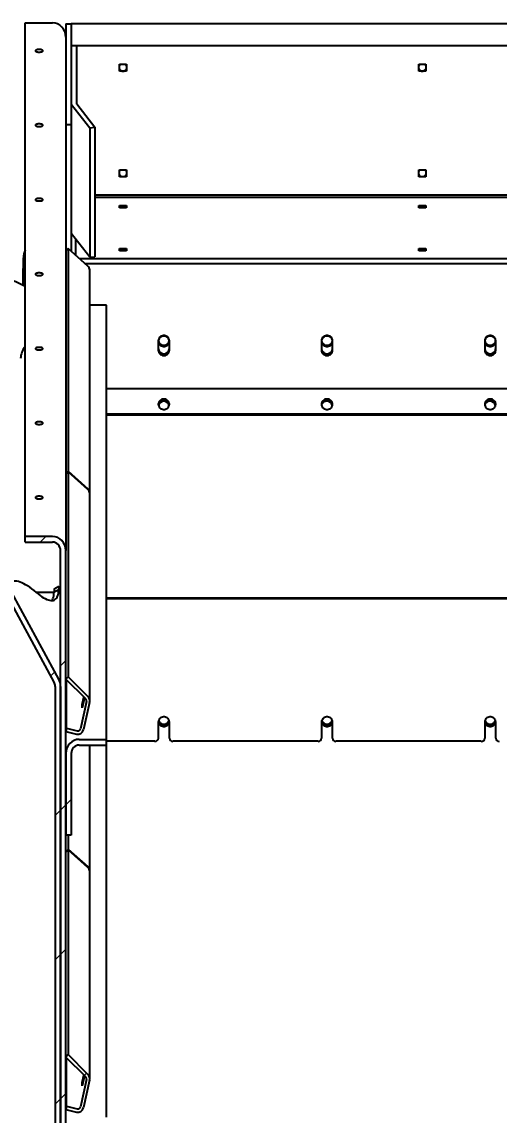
# Model space of a CAD drawing. Header units: millimetres. Extents: x 0 to 55611, y 0 to 32827.
# Drawn here: x 14167 to 15059, y 15454 to 17495 of the extents above; entities that cross this region are included whole.
import ezdxf

# ---------------------------------------------------------------- set-up
doc = ezdxf.new("R2010")
doc.units = ezdxf.units.MM
doc.header["$LTSCALE"] = 10
doc.header["$PDSIZE"] = -1
doc.linetypes.add('SLD-Continua', pattern=[0])
doc.layers.add('EQUIPO', color=30, linetype='SLD-Continua')
doc.styles.add('1', font='romans.shx', dxfattribs={"height": 125})
doc.dimstyles.new('50', dxfattribs={"dimscale": 0, "dimtxt": 125, "dimasz": 125, "dimexe": 125, "dimexo": 125, "dimgap": 50, "dimtad": 1, "dimdec": 0, "dimlfac": 49.861111, "dimzin": 1, "dimtxsty": '1', "dimcen": 2.5, "dimclrd": 1, "dimclre": 1, "dimadec": 0, "dimazin": 0, "dimtfac": 1, "dimtdec": 0, "dimtmove": 0, "dimatfit": 3, "dimfxl": 1, "dimtzin": 1, "dimarcsym": 0})
pattern_1 = [(45, (-10791.88, -12779.92), (-134.7038, 134.7038), [])]

# ---------------------------------------------------------------- blocks, each defined once
blk = doc.blocks.new('_D_8')
at = {"color": 1, "lineweight": -2, "transparency": 16777216}
for p, q in [((12949.5, 16045.1), (12949.5, 19116.4)), ((17433.9, 16045.1), (17433.9, 19116.4)), ((13074.5, 18991.4), (17308.9, 18991.4))]:
    blk.add_line(p, q, dxfattribs=at)
at = {"color": 1, "transparency": 16777216}
for points in [[(13074.5, 19012.3), (13074.5, 18970.6), (12949.5, 18991.4)], [(17308.9, 19012.3), (17308.9, 18970.6), (17433.9, 18991.4)]]:
    blk.add_solid(points, dxfattribs=at)
at = {"layer": 'Defpoints', "color": 0, "transparency": 16777216}
for p in [(17433.9, 18991.4), (12949.5, 15920.1), (17433.9, 15920.1)]:
    blk.add_point(p, dxfattribs=at)
at = {"color": 0, "transparency": 16777216, "insert": (15191.7, 19166.4), "char_height": 125, "attachment_point": 2, "style": '1'}
blk.add_mtext('4484', dxfattribs=at)
blk = doc.blocks.new('_D_10')
at = {"color": 1, "lineweight": -2, "transparency": 16777216}
for p, q in [((12949.5, 16045.1), (12949.5, 18616.4)), ((15191.7, 17130.5), (15191.7, 18616.4)), ((15066.7, 18491.4), (13074.5, 18491.4))]:
    blk.add_line(p, q, dxfattribs=at)
at = {"color": 1, "transparency": 16777216}
for points in [[(13074.5, 18512.3), (13074.5, 18470.6), (12949.5, 18491.4)], [(15066.7, 18512.3), (15066.7, 18470.6), (15191.7, 18491.4)]]:
    blk.add_solid(points, dxfattribs=at)
at = {"layer": 'Defpoints', "color": 0, "transparency": 16777216}
for p in [(12949.5, 18491.4), (15191.7, 17005.5), (12949.5, 15920.1)]:
    blk.add_point(p, dxfattribs=at)
at = {"color": 0, "transparency": 16777216, "insert": (14070.6, 18666.4), "char_height": 125, "attachment_point": 2, "style": '1'}
blk.add_mtext('2242', dxfattribs=at)

msp = doc.modelspace()

# ---------------------------------------------------------------- hatches: boundary and pattern name
at = {"linetype": 'SLD-Continua', "lineweight": 18}
h = msp.add_hatch(dxfattribs=at)
h.set_pattern_fill('ANSI31', scale=60, style=0)
h.set_pattern_definition(pattern_1)
edge = h.paths.add_edge_path(flags=0)
edge.add_ellipse((14604.9, 16151.5), major_axis=(-2467.1, -1338.5), ratio=0.17101, start_angle=275.4894, end_angle=275.6976)
edge.add_line((14132.2, 16438.5), (14227.6, 16262.6))
edge.add_ellipse((14214.6, 16254.6), major_axis=(0, 16), ratio=0.939693, start_angle=270, end_angle=300, ccw=False)
edge.add_line((14229.6, 16254.6), (14229.6, 15184.5))
edge.add_line((14229.6, 15184.5), (14239.6, 15184.5))
edge.add_line((14239.6, 15184.5), (14239.6, 16254.6))
edge.add_ellipse((14214.6, 16254.6), major_axis=(0, 26.6), ratio=0.939693, start_angle=270, end_angle=300)
edge.add_line((14236.3, 16267.9), (14141, 16443.5))
h = msp.add_hatch(dxfattribs=at)
h.set_pattern_fill('ANSI31', scale=60, style=0)
h.set_pattern_definition(pattern_1)
edge = h.paths.add_edge_path(flags=0)
edge.add_line((14173.6, 16534.5), (14173.6, 16523.8))
edge.add_line((14173.6, 16523.8), (14224.6, 16523.8))
edge.add_ellipse((14224.6, 16507.9), major_axis=(0, -16), ratio=0.939693, start_angle=90, end_angle=180, ccw=False)
edge.add_line((14239.6, 16507.9), (14239.6, 15248.7))
edge.add_line((14239.6, 15248.7), (14249.6, 15248.7))
edge.add_line((14249.6, 15248.7), (14249.6, 16507.9))
edge.add_ellipse((14224.6, 16507.9), major_axis=(0, 26.6), ratio=0.939693, start_angle=270, end_angle=360)
edge.add_line((14224.6, 16534.5), (14173.6, 16534.5))
h = msp.add_hatch(dxfattribs=at)
h.set_pattern_fill('ANSI31', scale=60, style=0)
h.set_pattern_definition(pattern_1)
edge = h.paths.add_edge_path(flags=0)
edge.add_line((14274.6, 16145), (14325.6, 16145))
edge.add_line((14325.6, 16145), (14325.6, 16155.6))
edge.add_line((14325.6, 16155.6), (14274.6, 16155.6))
edge.add_ellipse((14274.6, 16129), major_axis=(0, -26.6), ratio=0.939693, start_angle=180, end_angle=270)
edge.add_line((14249.6, 16129), (14249.6, 15976.8))
edge.add_line((14249.6, 15976.8), (14259.6, 15976.8))
edge.add_line((14259.6, 15976.8), (14259.6, 16129))
edge.add_ellipse((14274.6, 16129), major_axis=(0, 16), ratio=0.939693, start_angle=0, end_angle=90, ccw=False)
h = msp.add_hatch(dxfattribs=at)
h.set_pattern_fill('ANSI31', scale=60, style=0)
h.set_pattern_definition(pattern_1)
edge = h.paths.add_edge_path(flags=0)
edge.add_line((14282.6, 15468.3), (14293.8, 15519.2))
edge.add_ellipse((14283.3, 15521.8), major_axis=(0, 11.5), ratio=0.939693, start_angle=256.8, end_angle=316.8)
edge.add_line((14290.7, 15530.1), (14253.7, 15567.1))
edge.add_line((14253.7, 15567.1), (14249.6, 15562.4))
edge.add_line((14249.6, 15562.4), (14286.6, 15525.5))
edge.add_ellipse((14283.3, 15521.8), major_axis=(0, 5.07), ratio=0.939693, start_angle=256.8, end_angle=316.8, ccw=False)
edge.add_line((14288, 15520.6), (14276.7, 15469.7))
edge.add_ellipse((14272.1, 15470.9), major_axis=(0, -5.07), ratio=0.939693, start_angle=-13.2, end_angle=76.8, ccw=False)
edge.add_line((14271, 15465.9), (14250.9, 15471))
edge.add_line((14250.9, 15471), (14249.6, 15464.7))
edge.add_line((14249.6, 15464.7), (14269.6, 15459.7))
edge.add_ellipse((14272.1, 15470.9), major_axis=(0, -11.5), ratio=0.939693, start_angle=346.8, end_angle=436.8)

# ---------------------------------------------------------------- linework, layer by layer
at = {"layer": 'EQUIPO', "linetype": 'SLD-Continua', "lineweight": 25}
for p, q in [((14173.6, 16534.5), (14173.6, 17493.1)), ((14173.6, 17493.1), (14224.6, 17493.1)), ((14249.6, 17491.5), (14259.6, 17491.5)), ((14249.6, 17491.5), (14249.6, 17303.6)), ((14259.6, 17491.5), (14259.6, 17303.6)), ((16129.6, 17491.4), (14259.6, 17491.4)), ((14259.6, 17491.4), (14259.6, 17465.9)), ((14269.6, 17450.3), (14259.6, 17450.3)), ((14268.1, 17450.6), (16121.1, 17450.6)), ((14268.1, 17450.3), (14268.1, 17450.6)), ((14269.6, 17450.3), (14269.6, 17342.2)), ((14349.9, 17415.8), (14362.9, 17415.8)), ((14349.9, 17402.8), (14349.9, 17415.8)), ((14362.9, 17415.8), (14362.9, 17402.8)), ((14908.7, 17415.8), (14921.7, 17415.8)), ((14908.7, 17402.8), (14908.7, 17415.8)), ((14921.7, 17415.8), (14921.7, 17402.8)), ((14362.9, 17402.8), (14349.9, 17402.8)), ((14921.7, 17402.8), (14908.7, 17402.8)), ((14260.1, 17340.9), (14294.2, 17297.3)), ((14269.8, 17341.8), (14303.9, 17298.2)), ((14249.6, 17303.6), (14259.6, 17303.6)), ((14249.6, 17303.6), (14249.6, 17280.1)), ((14259.6, 17303.6), (14259.6, 17066.7)), ((14294.2, 17297.3), (14303.9, 17298.2)), ((14294.2, 17297.3), (14294.2, 17055.7)), ((14303.9, 17298.2), (14303.9, 17056.5)), ((14249.6, 17280.1), (14249.6, 16507.9)), ((14349.9, 17218.9), (14362.9, 17218.9)), ((14349.9, 17205.9), (14349.9, 17218.9)), ((14362.9, 17205.9), (14349.9, 17205.9)), ((14362.9, 17218.9), (14362.9, 17205.9)), ((14908.7, 17218.9), (14921.7, 17218.9)), ((14908.7, 17205.9), (14908.7, 17218.9)), ((14921.7, 17205.9), (14908.7, 17205.9)), ((14921.7, 17218.9), (14921.7, 17205.9)), ((16085.3, 17171.2), (14303.9, 17171.2)), ((14303.9, 17167.5), (16085.3, 17167.5)), ((14349.9, 17152.4), (14362.9, 17152.4)), ((14349.9, 17147.9), (14349.9, 17152.4)), ((14362.9, 17147.9), (14349.9, 17147.9)), ((14362.9, 17152.4), (14362.9, 17147.9)), ((14908.7, 17152.4), (14921.7, 17152.4)), ((14908.7, 17147.9), (14908.7, 17152.4)), ((14921.7, 17147.9), (14908.7, 17147.9)), ((14921.7, 17152.4), (14921.7, 17147.9)), ((14294.2, 17055.7), (14260.1, 17099.2)), ((14268.1, 17059.1), (14268.1, 17089)), ((14253.7, 17071.9), (14249.6, 17067.8)), ((14253.7, 17071.9), (14253.7, 16656)), ((14290.7, 17039.2), (14253.7, 17071.9)), ((14349.9, 17072), (14362.9, 17072)), ((14349.9, 17067.6), (14349.9, 17072)), ((14362.9, 17067.6), (14349.9, 17067.6)), ((14362.9, 17072), (14362.9, 17067.6)), ((14908.7, 17072), (14921.7, 17072)), ((14908.7, 17067.6), (14908.7, 17072)), ((14921.7, 17067.6), (14908.7, 17067.6)), ((14921.7, 17072), (14921.7, 17067.6)), ((16113.5, 17052.4), (14275.7, 17052.4)), ((16102.8, 17043), (14286.4, 17043)), ((14294.2, 17055.7), (14303.9, 17056.5)), ((14294.1, 16616), (14294.1, 17031.9)), ((14325.6, 16965.9), (14294.1, 16965.9)), ((14325.6, 16155.6), (14325.6, 16965.9)), ((14422.3, 16899.7), (14422.3, 16881.8)), ((14442.9, 16881.8), (14442.9, 16899.7)), ((14727.1, 16899.7), (14727.1, 16881.8)), ((14747.7, 16881.8), (14747.7, 16899.7)), ((15031.9, 16899.7), (15031.9, 16881.8)), ((15052.5, 16881.8), (15052.5, 16899.7)), ((14325.6, 16810.6), (16063.6, 16810.6)), ((14325.6, 16763.3), (16063.6, 16763.3)), ((14325.6, 16761.2), (16063.6, 16761.2)), ((14253.7, 16656), (14249.6, 16651.8)), ((14253.7, 16654.9), (14249.6, 16650.8)), ((14253.7, 16656), (14290.7, 16623.3)), ((14253.7, 16654.9), (14253.7, 16272.6)), ((14290.7, 16622.3), (14253.7, 16654.9)), ((14249.6, 16651.8), (14250.1, 16651.4)), ((14294.1, 16227.3), (14294.1, 16614.9)), ((14224.6, 16534.5), (14173.6, 16534.5)), ((14173.6, 16523.8), (14173.6, 16534.5)), ((14173.6, 16523.8), (14224.6, 16523.8)), ((14239.6, 15248.7), (14239.6, 16507.9)), ((14249.6, 15248.7), (14249.6, 16507.9)), ((14227.6, 16262.6), (14132.2, 16438.5)), ((14236.3, 16267.9), (14141, 16443.5)), ((14214.6, 16429.9), (14194.5, 16429.9)), ((14227.6, 16429.9), (14214.6, 16429.9)), ((14227.6, 16436.9), (14236.3, 16441.6)), ((14227.6, 16436.9), (14227.6, 16430.3)), ((14236.3, 16435), (14227.6, 16430.3)), ((14236.3, 16441.6), (14236.3, 16435)), ((14325.6, 16419.7), (16063.6, 16419.7)), ((14325.6, 16418.4), (16063.6, 16418.4)), ((14253.7, 16272.6), (14249.6, 16268)), ((14286.6, 16231), (14249.6, 16268)), ((14250.9, 16176.5), (14250.9, 16266.7)), ((14290.7, 16235.7), (14253.7, 16272.6)), ((14229.6, 16254.6), (14229.6, 15184.5)), ((14239.6, 16254.6), (14239.6, 15184.5)), ((14288, 16226.2), (14276.7, 16175.3)), ((14280, 16220.6), (14283.4, 16234.2)), ((14284.6, 16233.1), (14280, 16214.7)), ((14293.8, 16224.7), (14282.6, 16173.8)), ((14280, 16214.7), (14280, 16220.6)), ((14280, 16220.6), (14281.4, 16220.3)), ((14422.3, 16187.8), (14422.3, 16157.9)), ((14443, 16157.9), (14443, 16187.8)), ((14727.1, 16187.8), (14727.1, 16157.9)), ((14747.8, 16157.9), (14747.8, 16187.8)), ((15031.9, 16187.8), (15031.9, 16157.9)), ((15052.6, 16157.9), (15052.6, 16187.8)), ((14250.9, 16176.5), (14249.6, 16170.3)), ((14249.6, 16170.3), (14269.6, 16165.3)), ((14250.9, 16176.5), (14271, 16171.5)), ((14274.6, 16155.6), (14325.6, 16155.6)), ((14274.6, 16145), (14325.6, 16145)), ((14294.1, 15910.3), (14294.1, 16145)), ((14325.6, 16145), (14325.6, 16155.6)), ((14416, 16152), (14325.6, 16152)), ((14325.6, 15450.1), (14325.6, 16145)), ((14720.8, 16152), (14449.3, 16152)), ((15025.6, 16152), (14754.1, 16152)), ((14249.6, 16129), (14249.6, 15976.8)), ((14259.6, 16129), (14259.6, 15976.8)), ((14259.6, 15976.8), (14249.6, 15976.8)), ((14253.7, 15976.8), (14253.7, 15950.3)), ((14253.7, 15950.3), (14249.6, 15946.2)), ((14253.7, 15949.3), (14249.6, 15945.2)), ((14249.6, 15946.2), (14250.1, 15945.8)), ((14253.7, 15950.3), (14290.7, 15917.7)), ((14253.7, 15949.3), (14253.7, 15567.1)), ((14290.7, 15916.7), (14253.7, 15949.3)), ((14294.1, 15521.8), (14294.1, 15909.3)), ((14253.7, 15567.1), (14249.6, 15562.4)), ((14286.6, 15525.5), (14249.6, 15562.4)), ((14250.9, 15471), (14250.9, 15561.1)), ((14290.7, 15530.1), (14253.7, 15567.1)), ((14288, 15520.6), (14276.7, 15469.7)), ((14280, 15514.9), (14283.4, 15528.7)), ((14284.6, 15527.5), (14280, 15509.1)), ((14280, 15509.1), (14280, 15514.9)), ((14280, 15514.9), (14281.4, 15514.6)), ((14293.8, 15519.2), (14282.6, 15468.3)), ((14250.9, 15471), (14249.6, 15464.7)), ((14250.9, 15471), (14271, 15465.9)), ((14249.6, 15464.7), (14269.6, 15459.7))]:
    msp.add_line(p, q, dxfattribs=at)
at = {"layer": 'EQUIPO', "linetype": 'SLD-Continua', "lineweight": 25, "flags": 128}
for points in [[(14199.6, 17438.5), (14201.2, 17438.6), (14202.6, 17438.8), (14204, 17439.1), (14205.1, 17439.5), (14205.9, 17439.9), (14206.4, 17440.4), (14206.6, 17440.9), (14206.4, 17441.5), (14205.9, 17442), (14205.1, 17442.4), (14204, 17442.8), (14202.6, 17443.1), (14201.2, 17443.3), (14199.6, 17443.3), (14198, 17443.3), (14196.6, 17443.1), (14195.2, 17442.8), (14194.1, 17442.4), (14193.3, 17442), (14192.8, 17441.5), (14192.6, 17440.9), (14192.8, 17440.4), (14193.3, 17439.9), (14194.1, 17439.5), (14195.2, 17439.1), (14196.6, 17438.8), (14198, 17438.6), (14199.6, 17438.5)], [(14199.6, 17299.6), (14201.2, 17299.6), (14202.6, 17299.8), (14204, 17300.1), (14205.1, 17300.5), (14205.9, 17300.9), (14206.4, 17301.4), (14206.6, 17301.9), (14206.4, 17302.5), (14205.9, 17303), (14205.1, 17303.4), (14204, 17303.8), (14202.6, 17304.1), (14201.2, 17304.3), (14199.6, 17304.3), (14198, 17304.3), (14196.6, 17304.1), (14195.2, 17303.8), (14194.1, 17303.4), (14193.3, 17303), (14192.8, 17302.5), (14192.6, 17301.9), (14192.8, 17301.4), (14193.3, 17300.9), (14194.1, 17300.5), (14195.2, 17300.1), (14196.6, 17299.8), (14198, 17299.6), (14199.6, 17299.6)], [(14199.6, 17160.6), (14201.2, 17160.6), (14202.6, 17160.8), (14204, 17161.1), (14205.1, 17161.5), (14205.9, 17161.9), (14206.4, 17162.4), (14206.6, 17162.9), (14206.4, 17163.5), (14205.9, 17164), (14205.1, 17164.4), (14204, 17164.8), (14202.6, 17165.1), (14201.2, 17165.3), (14199.6, 17165.3), (14198, 17165.3), (14196.6, 17165.1), (14195.2, 17164.8), (14194.1, 17164.4), (14193.3, 17164), (14192.8, 17163.5), (14192.6, 17162.9), (14192.8, 17162.4), (14193.3, 17161.9), (14194.1, 17161.5), (14195.2, 17161.1), (14196.6, 17160.8), (14198, 17160.6), (14199.6, 17160.6)], [(14169.8, 17003), (14170, 17015.4), (14170.5, 17054.2)], [(14199.6, 17021.6), (14201.2, 17021.6), (14202.6, 17021.8), (14204, 17022.1), (14205.1, 17022.5), (14205.9, 17022.9), (14206.4, 17023.4), (14206.6, 17024), (14206.4, 17024.5), (14205.9, 17025), (14205.1, 17025.4), (14204, 17025.8), (14202.6, 17026.1), (14201.2, 17026.3), (14199.6, 17026.3), (14198, 17026.3), (14196.6, 17026.1), (14195.2, 17025.8), (14194.1, 17025.4), (14193.3, 17025), (14192.8, 17024.5), (14192.6, 17024), (14192.8, 17023.4), (14193.3, 17022.9), (14194.1, 17022.5), (14195.2, 17022.1), (14196.6, 17021.8), (14198, 17021.6), (14199.6, 17021.6)], [(14442.9, 16899.7), (14442.7, 16901.5), (14442.2, 16903.2), (14441.4, 16904.8), (14440.2, 16906.2), (14438.8, 16907.4), (14437.2, 16908.4), (14435.4, 16909), (14433.6, 16909.3), (14431.7, 16909.3), (14429.8, 16909), (14428, 16908.4), (14426.4, 16907.4), (14425, 16906.2), (14423.8, 16904.8), (14423, 16903.2), (14422.5, 16901.5), (14422.3, 16899.7)], [(14422.3, 16898.8), (14422.5, 16897), (14423, 16895.3), (14423.8, 16893.7), (14425, 16892.3), (14426.4, 16891.1), (14428, 16890.1), (14429.8, 16889.5), (14431.7, 16889.1), (14433.6, 16889.1), (14435.4, 16889.5), (14437.2, 16890.1), (14438.8, 16891.1), (14440.2, 16892.3), (14441.4, 16893.7), (14442.2, 16895.3), (14442.7, 16897), (14442.9, 16898.8), (14442.7, 16900.6), (14442.2, 16902.3), (14441.4, 16903.9), (14440.2, 16905.3), (14438.8, 16906.5), (14437.2, 16907.5), (14435.4, 16908.1), (14433.6, 16908.4), (14431.7, 16908.4), (14429.8, 16908.1), (14428, 16907.5), (14426.4, 16906.5), (14425, 16905.3), (14423.8, 16903.9), (14423, 16902.3), (14422.5, 16900.6), (14422.3, 16898.8)], [(14422.3, 16899.8), (14422.5, 16899.1), (14423, 16897.3), (14423.8, 16895.7), (14425, 16894.3), (14426.4, 16893.1), (14428, 16892.2), (14429.8, 16891.5), (14431.7, 16891.2), (14433.6, 16891.2), (14435.4, 16891.5), (14437.2, 16892.2), (14438.8, 16893.1), (14440.2, 16894.3), (14441.4, 16895.7), (14442.2, 16897.3), (14442.7, 16899.1), (14442.9, 16899.8)], [(14747.7, 16899.7), (14747.5, 16901.5), (14747, 16903.2), (14746.2, 16904.8), (14745, 16906.2), (14743.6, 16907.4), (14742, 16908.4), (14740.2, 16909), (14738.4, 16909.3), (14736.5, 16909.3), (14734.6, 16909), (14732.8, 16908.4), (14731.2, 16907.4), (14729.8, 16906.2), (14728.6, 16904.8), (14727.8, 16903.2), (14727.3, 16901.5), (14727.1, 16899.7)], [(14727.1, 16898.8), (14727.3, 16897), (14727.8, 16895.3), (14728.6, 16893.7), (14729.8, 16892.3), (14731.2, 16891.1), (14732.8, 16890.1), (14734.6, 16889.5), (14736.5, 16889.1), (14738.4, 16889.1), (14740.2, 16889.5), (14742, 16890.1), (14743.6, 16891.1), (14745, 16892.3), (14746.2, 16893.7), (14747, 16895.3), (14747.5, 16897), (14747.7, 16898.8), (14747.5, 16900.6), (14747, 16902.3), (14746.2, 16903.9), (14745, 16905.3), (14743.6, 16906.5), (14742, 16907.5), (14740.2, 16908.1), (14738.4, 16908.4), (14736.5, 16908.4), (14734.6, 16908.1), (14732.8, 16907.5), (14731.2, 16906.5), (14729.8, 16905.3), (14728.6, 16903.9), (14727.8, 16902.3), (14727.3, 16900.6), (14727.1, 16898.8)], [(14727.1, 16899.8), (14727.3, 16899.1), (14727.8, 16897.3), (14728.6, 16895.7), (14729.8, 16894.3), (14731.2, 16893.1), (14732.8, 16892.2), (14734.6, 16891.5), (14736.5, 16891.2), (14738.4, 16891.2), (14740.2, 16891.5), (14742, 16892.2), (14743.6, 16893.1), (14745, 16894.3), (14746.2, 16895.7), (14747, 16897.3), (14747.5, 16899.1), (14747.7, 16899.8)], [(15052.5, 16899.7), (15052.3, 16901.5), (15051.8, 16903.2), (15051, 16904.8), (15049.8, 16906.2), (15048.4, 16907.4), (15046.8, 16908.4), (15045, 16909), (15043.2, 16909.3), (15041.3, 16909.3), (15039.4, 16909), (15037.6, 16908.4), (15036, 16907.4), (15034.6, 16906.2), (15033.4, 16904.8), (15032.6, 16903.2), (15032.1, 16901.5), (15031.9, 16899.7)], [(15031.9, 16898.8), (15032.1, 16897), (15032.6, 16895.3), (15033.4, 16893.7), (15034.6, 16892.3), (15036, 16891.1), (15037.6, 16890.1), (15039.4, 16889.5), (15041.3, 16889.1), (15043.2, 16889.1), (15045, 16889.5), (15046.8, 16890.1), (15048.4, 16891.1), (15049.8, 16892.3), (15051, 16893.7), (15051.8, 16895.3), (15052.3, 16897), (15052.5, 16898.8), (15052.3, 16900.6), (15051.8, 16902.3), (15051, 16903.9), (15049.8, 16905.3), (15048.4, 16906.5), (15046.8, 16907.5), (15045, 16908.1), (15043.2, 16908.4), (15041.3, 16908.4), (15039.4, 16908.1), (15037.6, 16907.5), (15036, 16906.5), (15034.6, 16905.3), (15033.4, 16903.9), (15032.6, 16902.3), (15032.1, 16900.6), (15031.9, 16898.8)], [(15031.9, 16899.8), (15032.1, 16899.1), (15032.6, 16897.3), (15033.4, 16895.7), (15034.6, 16894.3), (15036, 16893.1), (15037.6, 16892.2), (15039.4, 16891.5), (15041.3, 16891.2), (15043.2, 16891.2), (15045, 16891.5), (15046.8, 16892.2), (15048.4, 16893.1), (15049.8, 16894.3), (15051, 16895.7), (15051.8, 16897.3), (15052.3, 16899.1), (15052.5, 16899.8)], [(14199.6, 16882.6), (14201.2, 16882.6), (14202.6, 16882.8), (14204, 16883.1), (14205.1, 16883.5), (14205.9, 16883.9), (14206.4, 16884.4), (14206.6, 16885), (14206.4, 16885.5), (14205.9, 16886), (14205.1, 16886.4), (14204, 16886.8), (14202.6, 16887.1), (14201.2, 16887.3), (14199.6, 16887.3), (14198, 16887.3), (14196.6, 16887.1), (14195.2, 16886.8), (14194.1, 16886.4), (14193.3, 16886), (14192.8, 16885.5), (14192.6, 16885), (14192.8, 16884.4), (14193.3, 16883.9), (14194.1, 16883.5), (14195.2, 16883.1), (14196.6, 16882.8), (14198, 16882.6), (14199.6, 16882.6)], [(14422.3, 16885.2), (14422.5, 16883.4), (14423, 16881.7), (14423.8, 16880.1), (14425, 16878.7), (14426.4, 16877.5), (14428, 16876.5), (14429.8, 16875.9), (14431.7, 16875.5), (14433.6, 16875.5), (14435.4, 16875.9), (14437.2, 16876.5), (14438.8, 16877.5), (14440.2, 16878.7), (14441.4, 16880.1), (14442.2, 16881.7), (14442.7, 16883.4), (14442.9, 16885.2)], [(14422.3, 16881.8), (14422.5, 16880), (14423, 16878.3), (14423.8, 16876.7), (14425, 16875.2), (14426.4, 16874), (14428, 16873.1), (14429.8, 16872.4), (14431.7, 16872.1), (14433.6, 16872.1), (14435.4, 16872.4), (14437.2, 16873.1), (14438.8, 16874), (14440.2, 16875.2), (14441.4, 16876.7), (14442.2, 16878.3), (14442.7, 16880), (14442.9, 16881.8)], [(14727.1, 16885.2), (14727.3, 16883.4), (14727.8, 16881.7), (14728.6, 16880.1), (14729.8, 16878.7), (14731.2, 16877.5), (14732.8, 16876.5), (14734.6, 16875.9), (14736.5, 16875.5), (14738.4, 16875.5), (14740.2, 16875.9), (14742, 16876.5), (14743.6, 16877.5), (14745, 16878.7), (14746.2, 16880.1), (14747, 16881.7), (14747.5, 16883.4), (14747.7, 16885.2)], [(14727.1, 16881.8), (14727.3, 16880), (14727.8, 16878.3), (14728.6, 16876.7), (14729.8, 16875.2), (14731.2, 16874), (14732.8, 16873.1), (14734.6, 16872.4), (14736.5, 16872.1), (14738.4, 16872.1), (14740.2, 16872.4), (14742, 16873.1), (14743.6, 16874), (14745, 16875.2), (14746.2, 16876.7), (14747, 16878.3), (14747.5, 16880), (14747.7, 16881.8)], [(15031.9, 16885.2), (15032.1, 16883.4), (15032.6, 16881.7), (15033.4, 16880.1), (15034.6, 16878.7), (15036, 16877.5), (15037.6, 16876.5), (15039.4, 16875.9), (15041.3, 16875.5), (15043.2, 16875.5), (15045, 16875.9), (15046.8, 16876.5), (15048.4, 16877.5), (15049.8, 16878.7), (15051, 16880.1), (15051.8, 16881.7), (15052.3, 16883.4), (15052.5, 16885.2)], [(15031.9, 16881.8), (15032.1, 16880), (15032.6, 16878.3), (15033.4, 16876.7), (15034.6, 16875.2), (15036, 16874), (15037.6, 16873.1), (15039.4, 16872.4), (15041.3, 16872.1), (15043.2, 16872.1), (15045, 16872.4), (15046.8, 16873.1), (15048.4, 16874), (15049.8, 16875.2), (15051, 16876.7), (15051.8, 16878.3), (15052.3, 16880), (15052.5, 16881.8)], [(14422.3, 16781.2), (14422.5, 16779.4), (14423, 16777.7), (14423.8, 16776.1), (14425, 16774.6), (14426.4, 16773.4), (14428, 16772.5), (14429.8, 16771.8), (14431.7, 16771.5), (14433.6, 16771.5), (14435.4, 16771.8), (14437.2, 16772.5), (14438.8, 16773.4), (14440.2, 16774.6), (14441.4, 16776.1), (14442.2, 16777.7), (14442.7, 16779.4), (14442.9, 16781.2), (14442.7, 16782.9), (14442.2, 16784.7), (14441.4, 16786.3), (14440.2, 16787.7), (14438.8, 16788.9), (14437.2, 16789.8), (14435.4, 16790.5), (14433.6, 16790.8), (14431.7, 16790.8), (14429.8, 16790.5), (14428, 16789.8), (14426.4, 16788.9), (14425, 16787.7), (14423.8, 16786.3), (14423, 16784.7), (14422.5, 16782.9), (14422.3, 16781.2)], [(14442.9, 16780.1), (14442.7, 16780.9), (14442.2, 16782.6), (14441.4, 16784.2), (14440.2, 16785.6), (14438.8, 16786.9), (14437.2, 16787.8), (14435.4, 16788.4), (14433.6, 16788.8), (14431.7, 16788.8), (14429.8, 16788.4), (14428, 16787.8), (14426.4, 16786.9), (14425, 16785.6), (14423.8, 16784.2), (14423, 16782.6), (14422.5, 16780.9), (14422.3, 16780.1)], [(14727.1, 16781.2), (14727.3, 16779.4), (14727.8, 16777.7), (14728.6, 16776.1), (14729.8, 16774.6), (14731.2, 16773.4), (14732.8, 16772.5), (14734.6, 16771.8), (14736.5, 16771.5), (14738.4, 16771.5), (14740.2, 16771.8), (14742, 16772.5), (14743.6, 16773.4), (14745, 16774.6), (14746.2, 16776.1), (14747, 16777.7), (14747.5, 16779.4), (14747.7, 16781.2), (14747.5, 16782.9), (14747, 16784.7), (14746.2, 16786.3), (14745, 16787.7), (14743.6, 16788.9), (14742, 16789.8), (14740.2, 16790.5), (14738.4, 16790.8), (14736.5, 16790.8), (14734.6, 16790.5), (14732.8, 16789.8), (14731.2, 16788.9), (14729.8, 16787.7), (14728.6, 16786.3), (14727.8, 16784.7), (14727.3, 16782.9), (14727.1, 16781.2)], [(14747.7, 16780.1), (14747.5, 16780.9), (14747, 16782.6), (14746.2, 16784.2), (14745, 16785.6), (14743.6, 16786.9), (14742, 16787.8), (14740.2, 16788.4), (14738.4, 16788.8), (14736.5, 16788.8), (14734.6, 16788.4), (14732.8, 16787.8), (14731.2, 16786.9), (14729.8, 16785.6), (14728.6, 16784.2), (14727.8, 16782.6), (14727.3, 16780.9), (14727.1, 16780.1)], [(15031.9, 16781.2), (15032.1, 16779.4), (15032.6, 16777.7), (15033.4, 16776.1), (15034.6, 16774.6), (15036, 16773.4), (15037.6, 16772.5), (15039.4, 16771.8), (15041.3, 16771.5), (15043.2, 16771.5), (15045, 16771.8), (15046.8, 16772.5), (15048.4, 16773.4), (15049.8, 16774.6), (15051, 16776.1), (15051.8, 16777.7), (15052.3, 16779.4), (15052.5, 16781.2), (15052.3, 16782.9), (15051.8, 16784.7), (15051, 16786.3), (15049.8, 16787.7), (15048.4, 16788.9), (15046.8, 16789.8), (15045, 16790.5), (15043.2, 16790.8), (15041.3, 16790.8), (15039.4, 16790.5), (15037.6, 16789.8), (15036, 16788.9), (15034.6, 16787.7), (15033.4, 16786.3), (15032.6, 16784.7), (15032.1, 16782.9), (15031.9, 16781.2)], [(15052.5, 16780.1), (15052.3, 16780.9), (15051.8, 16782.6), (15051, 16784.2), (15049.8, 16785.6), (15048.4, 16786.9), (15046.8, 16787.8), (15045, 16788.4), (15043.2, 16788.8), (15041.3, 16788.8), (15039.4, 16788.4), (15037.6, 16787.8), (15036, 16786.9), (15034.6, 16785.6), (15033.4, 16784.2), (15032.6, 16782.6), (15032.1, 16780.9), (15031.9, 16780.1)], [(14199.6, 16743.6), (14201.2, 16743.6), (14202.6, 16743.8), (14204, 16744.1), (14205.1, 16744.5), (14205.9, 16744.9), (14206.4, 16745.4), (14206.6, 16746), (14206.4, 16746.5), (14205.9, 16747), (14205.1, 16747.5), (14204, 16747.8), (14202.6, 16748.1), (14201.2, 16748.3), (14199.6, 16748.4), (14198, 16748.3), (14196.6, 16748.1), (14195.2, 16747.8), (14194.1, 16747.5), (14193.3, 16747), (14192.8, 16746.5), (14192.6, 16746), (14192.8, 16745.4), (14193.3, 16744.9), (14194.1, 16744.5), (14195.2, 16744.1), (14196.6, 16743.8), (14198, 16743.6), (14199.6, 16743.6)], [(14199.6, 16604.6), (14201.2, 16604.6), (14202.6, 16604.8), (14204, 16605.1), (14205.1, 16605.5), (14205.9, 16605.9), (14206.4, 16606.4), (14206.6, 16607), (14206.4, 16607.5), (14205.9, 16608), (14205.1, 16608.5), (14204, 16608.8), (14202.6, 16609.1), (14201.2, 16609.3), (14199.6, 16609.4), (14198, 16609.3), (14196.6, 16609.1), (14195.2, 16608.8), (14194.1, 16608.5), (14193.3, 16608), (14192.8, 16607.5), (14192.6, 16607), (14192.8, 16606.4), (14193.3, 16605.9), (14194.1, 16605.5), (14195.2, 16605.1), (14196.6, 16604.8), (14198, 16604.6), (14199.6, 16604.6)], [(14194.6, 16429.7), (14190.3, 16433.3), (14186.1, 16436.5), (14182, 16439.5), (14178.1, 16442), (14174.4, 16444.3), (14170.8, 16446.2), (14167.3, 16447.8), (14164.1, 16449.1), (14161, 16450.1), (14158.1, 16450.7), (14155.3, 16450.9), (14152.7, 16450.9), (14150.3, 16450.5), (14148.1, 16449.7), (14146.1, 16448.7), (14144.2, 16447.3), (14142.5, 16445.5), (14141, 16443.5)], [(14194.6, 16429.7), (14198.2, 16426.8), (14201.6, 16424.2), (14204.9, 16421.9), (14208.1, 16419.9), (14211.1, 16418.3), (14213.9, 16416.9), (14216.6, 16415.9), (14219.1, 16415.2), (14221.5, 16414.8), (14223.7, 16414.7), (14225.7, 16415), (14227.5, 16415.6), (14229.2, 16416.5), (14230.7, 16417.7), (14232, 16419.2), (14233.2, 16421), (14234.2, 16423.2), (14235, 16425.7), (14235.6, 16428.5), (14236, 16431.6), (14236.3, 16435)], [(14223.5, 16414.7), (14224.5, 16416.3), (14225.5, 16418.5), (14226.3, 16421), (14226.9, 16423.8), (14227.3, 16426.9), (14227.6, 16430.3)], [(14443, 16187.8), (14442.8, 16189.6), (14442.3, 16191.3), (14441.4, 16192.9), (14440.3, 16194.3), (14438.9, 16195.5), (14437.2, 16196.4), (14435.5, 16197.1), (14433.6, 16197.4), (14431.7, 16197.4), (14429.8, 16197.1), (14428, 16196.4), (14426.4, 16195.5), (14425, 16194.3), (14423.9, 16192.9), (14423, 16191.3), (14422.5, 16189.6), (14422.3, 16187.8)], [(14422.4, 16188.6), (14422.5, 16187.7), (14423, 16186), (14423.9, 16184.4), (14425, 16182.9), (14426.4, 16181.7), (14428, 16180.8), (14429.8, 16180.2), (14431.7, 16179.8), (14433.6, 16179.8), (14435.5, 16180.2), (14437.2, 16180.8), (14438.9, 16181.7), (14440.3, 16182.9), (14441.4, 16184.4), (14442.3, 16186), (14442.8, 16187.7), (14442.9, 16188.6)], [(14747.8, 16187.8), (14747.6, 16189.6), (14747.1, 16191.3), (14746.2, 16192.9), (14745.1, 16194.3), (14743.7, 16195.5), (14742, 16196.4), (14740.3, 16197.1), (14738.4, 16197.4), (14736.5, 16197.4), (14734.6, 16197.1), (14732.8, 16196.4), (14731.2, 16195.5), (14729.8, 16194.3), (14728.7, 16192.9), (14727.8, 16191.3), (14727.3, 16189.6), (14727.1, 16187.8)], [(14727.2, 16188.6), (14727.3, 16187.7), (14727.8, 16186), (14728.7, 16184.4), (14729.8, 16182.9), (14731.2, 16181.7), (14732.8, 16180.8), (14734.6, 16180.2), (14736.5, 16179.8), (14738.4, 16179.8), (14740.3, 16180.2), (14742, 16180.8), (14743.7, 16181.7), (14745.1, 16182.9), (14746.2, 16184.4), (14747.1, 16186), (14747.6, 16187.7), (14747.7, 16188.6)], [(15052.6, 16187.8), (15052.4, 16189.6), (15051.9, 16191.3), (15051, 16192.9), (15049.9, 16194.3), (15048.5, 16195.5), (15046.8, 16196.4), (15045.1, 16197.1), (15043.2, 16197.4), (15041.3, 16197.4), (15039.4, 16197.1), (15037.6, 16196.4), (15036, 16195.5), (15034.6, 16194.3), (15033.5, 16192.9), (15032.6, 16191.3), (15032.1, 16189.6), (15031.9, 16187.8)], [(15032, 16188.6), (15032.1, 16187.7), (15032.6, 16186), (15033.5, 16184.4), (15034.6, 16182.9), (15036, 16181.7), (15037.6, 16180.8), (15039.4, 16180.2), (15041.3, 16179.8), (15043.2, 16179.8), (15045.1, 16180.2), (15046.8, 16180.8), (15048.5, 16181.7), (15049.9, 16182.9), (15051, 16184.4), (15051.9, 16186), (15052.4, 16187.7), (15052.5, 16188.6)]]:
    msp.add_lwpolyline(points, dxfattribs=at)
at = {"layer": 'EQUIPO', "linetype": 'SLD-Continua', "lineweight": 25}
for centre, radius, start, end in [((14356.4, 17410), 7.15, 126.0496, 155.3533), ((14356.4, 17410), 7.15, 24.6467, 53.9504), ((14915.2, 17410), 7.15, 126.0496, 155.3533), ((14915.2, 17410), 7.15, 24.6467, 53.9504), ((14356.4, 17410), 7.15, 204.6467, 335.3533), ((14915.2, 17410), 7.15, 204.6467, 335.3533), ((14261.7, 17342.3), 2.12, 181.8052, 220.3008), ((14270.3, 17342.2), 0.685, 181.8052, 220.3008), ((14356.4, 17213.2), 7.15, 126.0496, 155.3533), ((14356.4, 17213.2), 7.15, 204.6467, 335.3533), ((14356.4, 17213.2), 7.15, 24.6467, 53.9504), ((14915.2, 17213.2), 7.15, 126.0496, 155.3533), ((14915.2, 17213.2), 7.15, 204.6467, 335.3533), ((14915.2, 17213.2), 7.15, 24.6467, 53.9504), ((14261.7, 17100.6), 2.12, 181.8052, 220.3008), ((14208.5, 17053.9), 38, 156.6456, 179.574), ((14284.3, 17031.8), 9.8, 0.2664, 49.1867), ((14112.6, 16903.2), 115, 57.9652, 208.9867), ((14202.9, 16864.6), 38, 140.3992, 177.0319), ((14432.3, 16778.7), 10.1, 88.5141, 171.8815), ((14432.4, 16776.6), 10.2, 88.6475, 165.6759), ((14432.9, 16778.7), 10.1, 8.1185, 91.4859), ((14432.8, 16776.6), 10.2, 14.324, 91.3525), ((14736.9, 16776.6), 10.2, 88.7342, 161.6976), ((14737.4, 16778.8), 10, 0.0805, 91.7925), ((14737.4, 16776.6), 10.1, 10.3892, 91.4375), ((15041.4, 16776.5), 10.3, 88.8547, 156.2095), ((15041.9, 16776.7), 10.1, 8.1185, 91.4859), ((15042, 16778.9), 9.88, 352.1996, 90.8814), ((14284.3, 16615.9), 9.83, 357.3734, 49.0705), ((14284.3, 16614.9), 9.8, 0.2664, 49.1867), ((14217.2, 16429.8), 22.4, 0.1079, 31.7226), ((14432.6, 16192.2), 10.4, 194.0537, 345.9463), ((14432.6, 16194.3), 10.5, 200.2312, 339.7688), ((14737.4, 16192.2), 10.4, 194.0537, 345.9463), ((14737.4, 16194.3), 10.5, 200.2312, 339.7688), ((15042.2, 16192.2), 10.4, 194.0537, 345.9463), ((15042.2, 16194.3), 10.5, 200.2312, 339.7688), ((14416.2, 16158.1), 6.17, 268.2746, 358.1638), ((14449.1, 16158.1), 6.17, 181.8362, 271.7254), ((14721, 16158.1), 6.17, 268.2746, 358.1638), ((14753.9, 16158.1), 6.17, 181.8362, 271.7254), ((15025.8, 16158.1), 6.17, 268.2746, 358.1638), ((15058.7, 16158.1), 6.17, 181.8362, 271.7254), ((14284.3, 15910.3), 9.83, 357.3734, 49.0705), ((14284.3, 15909.3), 9.8, 0.2664, 49.1867)]:
    msp.add_arc(centre, radius, start, end, dxfattribs=at)
for centre, major_axis, start_param, end_param in [((14224.6, 17466.5), (0, -26.6, 0), 1.570796, 3.141593), ((14224.6, 16507.9), (0, 26.6), 4.712389, 6.283185), ((14224.6, 16507.9), (0, -16), 1.570796, 3.141593), ((14214.6, 16254.6), (0, 26.6), 4.712389, 5.235988), ((14214.6, 16254.6), (0, 16), 4.712389, 5.235988), ((14283.3, 16227.3), (0, 5.07), 4.482006, 5.529203), ((14283.3, 16227.3), (0, 11.5), 4.482006, 5.529203), ((14272.1, 16176.4), (0, -11.5), 6.052802, 7.623598), ((14272.1, 16176.4), (0, -5.07), 6.052802, 7.623598), ((14274.6, 16129), (0, -26.6), 3.141593, 4.712389), ((14274.6, 16129), (0, 16), 0, 1.570796), ((14283.3, 15521.8), (0, 5.07), 4.482006, 5.529203), ((14283.3, 15521.8), (0, 11.5), 4.482006, 5.529203), ((14272.1, 15470.9), (0, -5.07), 6.052802, 7.623598), ((14272.1, 15470.9), (0, -11.5), 6.052802, 7.623598)]:
    msp.add_ellipse(centre, major_axis=major_axis, ratio=0.939693, start_param=start_param, end_param=end_param, dxfattribs=at)

# ---------------------------------------------------------------- dimensions: what is measured, and where the dimension line sits
for base, p1, p2, picture, middle in [((17433.9, 18991.4), (12949.5, 15920.1), (17433.9, 15920.1), '_D_8', (15191.7, 18991.4)), ((12949.5, 18491.4), (15191.7, 17005.5), (12949.5, 15920.1), '_D_10', (14070.6, 18491.4))]:
    dim = msp.add_linear_dim(base=base, p1=p1, p2=p2, dimstyle='50', override={"dimscale": 1, "dimlfac": 1})
    dim.commit()
    dim.dimension.update_dxf_attribs({"geometry": picture, "text_midpoint": middle, "dimtype": 160})

doc.saveas('drawing.dxf')
